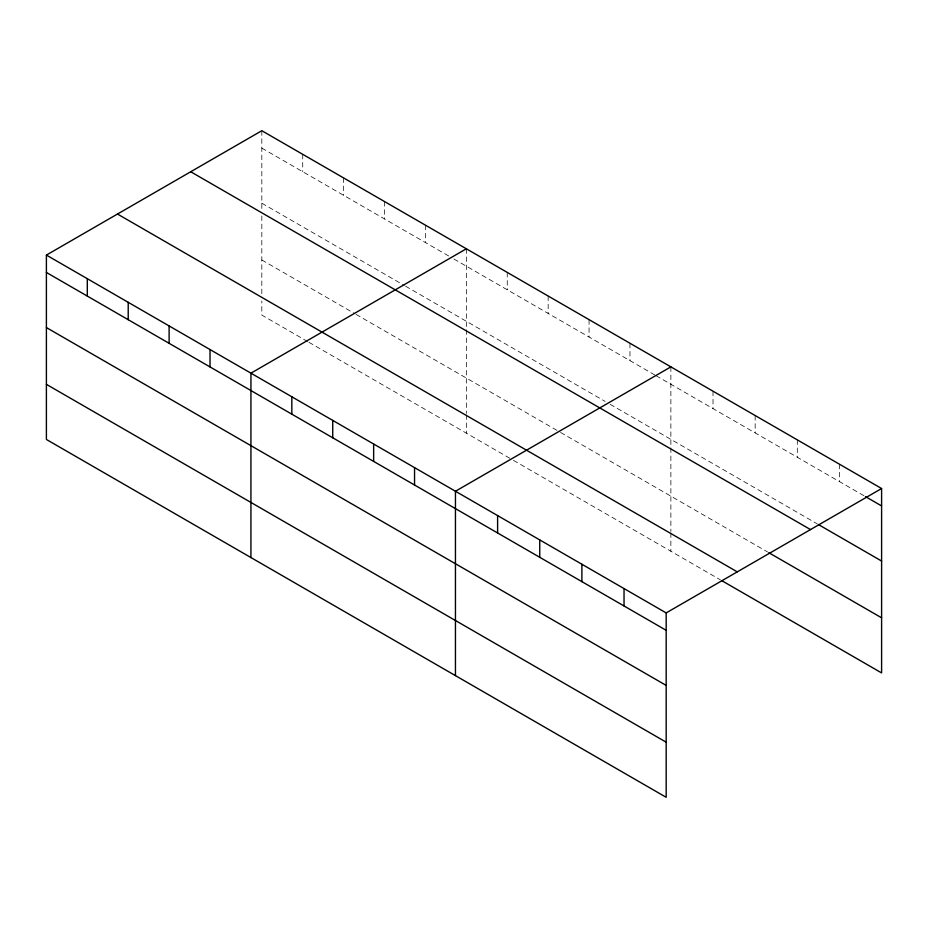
<?xml version="1.0" encoding="UTF-8"?>
<svg xmlns="http://www.w3.org/2000/svg" width="928" height="928" viewBox="0 0 928 928"><rect width="100%" height="100%" fill="white"/><g stroke="black" fill="none" stroke-linecap="round" stroke-linejoin="round"><path stroke-width="0.7" stroke-dasharray="4.64 3.48" d="M261.824 148.097L448.99 256.163M453.954 259.016L654.762 374.958M656.003 375.678L864.246 495.9M261.824 203.197L404.364 285.499M405.606 286.218L605.184 401.441M610.137 404.306L817.139 523.81M261.824 259.979L354.786 313.652M356.027 314.372L559.317 431.74M560.558 432.448L767.56 551.963M307.678 341.562L261.824 315.091L261.824 300.962M308.92 342.281L512.21 459.65M513.451 460.369L720.453 579.884M839.457 464.209L839.457 481.586M797.314 439.872L797.314 457.26M755.16 415.547L755.16 432.924M713.017 391.21L713.017 408.587M670.874 366.873L670.874 446.461M670.874 447.888L670.874 531.477M670.874 532.881L670.874 551.255M629.973 343.267L629.973 360.644M589.06 319.65L589.06 337.026M548.158 296.032L548.158 313.409M507.256 272.414L507.256 289.791M466.343 248.797L466.343 328.384M466.343 329.8L466.343 413.389M466.343 414.804L466.343 433.167M425.442 225.179L425.442 242.556M384.54 201.562L384.54 218.938M343.627 177.944L343.627 195.332M302.725 154.326L302.725 171.715M261.824 130.709L261.824 210.296M261.824 215.98L261.824 295.301"/><path stroke-width="1.39" d="M666.176 685.398L666.176 612.909L46.4 255.084L46.4 439.466L666.176 797.291L666.176 685.398L46.4 327.572M721.694 580.592L881.6 672.916L881.6 488.534L261.824 130.709L46.4 255.084M466.343 248.797L250.931 373.172L250.931 557.542M670.874 366.873L455.451 491.248L455.451 675.63M666.176 612.909L881.6 488.534M865.488 496.619L881.6 505.922M818.38 524.529L881.6 561.034M190.727 171.761L810.515 529.586M768.802 552.682L881.6 617.804M117.485 214.043L737.273 571.868M46.4 272.461L666.176 630.298M46.4 384.354L666.176 742.18M624.034 588.584L624.034 605.961M581.891 564.247L581.891 581.624M539.748 539.91L539.748 557.299M497.605 515.585L497.605 532.962M414.549 467.631L414.549 485.019M373.648 444.013L373.648 461.402M332.734 420.396L332.734 437.784M291.833 396.79L291.833 414.166M210.018 349.554L210.018 366.931M169.116 325.937L169.116 343.314M128.215 302.319L128.215 319.696M87.302 278.702L87.302 296.078"/></g></svg>
